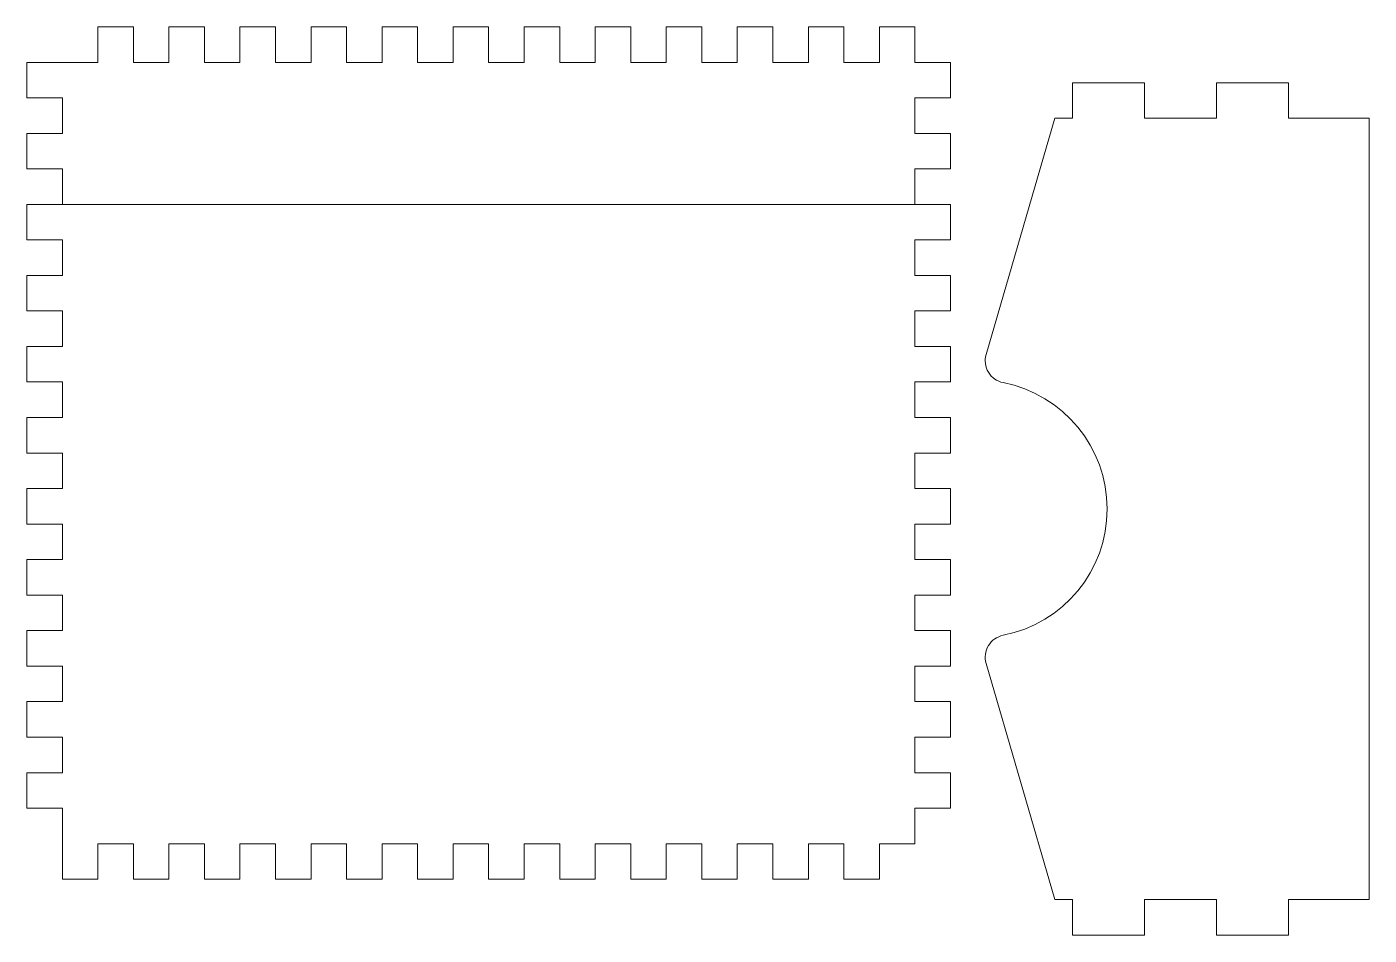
# Model space of a CAD drawing. Header units: millimetres. Extents: x -249 to 242, y -172 to 147.
# Drawn here: x 61.2 to 212.4, y -59.7 to 42.6 of the extents above; entities that cross this region are included whole.
import ezdxf

# ---------------------------------------------------------------- set-up
doc = ezdxf.new("R2010")
doc.units = ezdxf.units.MM
doc.header["$MEASUREMENT"] = 0
doc.layers.add('Layer 1', color=7, linetype='Continuous')

msp = doc.modelspace()

# ---------------------------------------------------------------- linework, layer by layer
at = {"layer": 'Layer 1', "color": 250, "lineweight": 9}
msp.add_open_spline([(161.248, 38.6354), (161.248, 38.6354), (165.248, 38.6354), (165.248, 38.6354), (165.248, 38.6354), (165.248, 38.6354), (165.248, 34.6354), (165.248, 34.6354), (165.248, 34.6354), (165.248, 34.6354), (161.248, 34.6354), (161.248, 34.6354), (161.248, 34.6354), (161.248, 34.6354), (161.248, 30.6354), (161.248, 30.6354), (161.248, 30.6354), (161.248, 30.6354), (165.248, 30.6354), (165.248, 30.6354), (165.248, 30.6354), (165.248, 30.6354), (165.248, 26.6354), (165.248, 26.6354), (165.248, 26.6354), (165.248, 26.6354), (161.248, 26.6354), (161.248, 26.6354), (161.248, 26.6354), (161.248, 26.6354), (161.248, 22.6354), (161.248, 22.6354), (161.248, 22.6354), (161.248, 22.6354), (165.248, 22.6354), (165.248, 22.6354), (165.248, 22.6354), (165.248, 22.6354), (165.248, 18.6354), (165.248, 18.6354), (165.248, 18.6354), (165.248, 18.6354), (161.248, 18.6354), (161.248, 18.6354), (161.248, 18.6354), (161.248, 18.6354), (161.248, 14.6354), (161.248, 14.6354), (161.248, 14.6354), (161.248, 14.6354), (165.248, 14.6354), (165.248, 14.6354), (165.248, 14.6354), (165.248, 14.6354), (165.248, 10.6354), (165.248, 10.6354), (165.248, 10.6354), (165.248, 10.6354), (161.248, 10.6354), (161.248, 10.6354), (161.248, 10.6354), (161.248, 10.6354), (161.248, 6.6354), (161.248, 6.6354), (161.248, 6.6354), (161.248, 6.6354), (165.248, 6.6354), (165.248, 6.6354), (165.248, 6.6354), (165.248, 6.6354), (165.248, 2.6354), (165.248, 2.6354), (165.248, 2.6354), (165.248, 2.6354), (161.248, 2.6354), (161.248, 2.6354), (161.248, 2.6354), (161.248, 2.6354), (161.248, -1.3646), (161.248, -1.3646), (161.248, -1.3646), (161.248, -1.3646), (165.248, -1.3646), (165.248, -1.3646), (165.248, -1.3646), (165.248, -1.3646), (165.248, -5.3646), (165.248, -5.3646), (165.248, -5.3646), (165.248, -5.3646), (161.248, -5.3646), (161.248, -5.3646), (161.248, -5.3646), (161.248, -5.3646), (161.248, -9.3646), (161.248, -9.3646), (161.248, -9.3646), (161.248, -9.3646), (165.248, -9.3646), (165.248, -9.3646), (165.248, -9.3646), (165.248, -9.3646), (165.248, -13.3646), (165.248, -13.3646), (165.248, -13.3646), (165.248, -13.3646), (161.248, -13.3646), (161.248, -13.3646), (161.248, -13.3646), (161.248, -13.3646), (161.248, -17.3646), (161.248, -17.3646), (161.248, -17.3646), (161.248, -17.3646), (165.248, -17.3646), (165.248, -17.3646), (165.248, -17.3646), (165.248, -17.3646), (165.248, -21.3646), (165.248, -21.3646), (165.248, -21.3646), (165.248, -21.3646), (161.248, -21.3646), (161.248, -21.3646), (161.248, -21.3646), (161.248, -21.3646), (161.248, -25.3646), (161.248, -25.3646), (161.248, -25.3646), (161.248, -25.3646), (165.248, -25.3646), (165.248, -25.3646), (165.248, -25.3646), (165.248, -25.3646), (165.248, -29.3646), (165.248, -29.3646), (165.248, -29.3646), (165.248, -29.3646), (161.248, -29.3646), (161.248, -29.3646), (161.248, -29.3646), (161.248, -29.3646), (161.248, -33.3646), (161.248, -33.3646), (161.248, -33.3646), (161.248, -33.3646), (165.248, -33.3646), (165.248, -33.3646), (165.248, -33.3646), (165.248, -33.3646), (165.248, -37.3646), (165.248, -37.3646), (165.248, -37.3646), (165.248, -37.3646), (161.248, -37.3646), (161.248, -37.3646), (161.248, -37.3646), (161.248, -37.3646), (161.248, -41.3646), (161.248, -41.3646), (161.248, -41.3646), (161.248, -41.3646), (165.248, -41.3646), (165.248, -41.3646), (165.248, -41.3646), (165.248, -41.3646), (165.248, -45.3646), (165.248, -45.3646), (165.248, -45.3646), (165.248, -45.3646), (161.248, -45.3646), (161.248, -45.3646), (161.248, -45.3646), (161.248, -45.3646), (161.248, -49.3646), (161.248, -49.3646), (161.248, -49.3646), (161.248, -49.3646), (157.248, -49.3646), (157.248, -49.3646), (157.248, -49.3646), (157.248, -49.3646), (157.248, -53.3646), (157.248, -53.3646), (157.248, -53.3646), (157.248, -53.3646), (153.248, -53.3646), (153.248, -53.3646), (153.248, -53.3646), (153.248, -53.3646), (153.248, -49.3646), (153.248, -49.3646), (153.248, -49.3646), (153.248, -49.3646), (149.248, -49.3646), (149.248, -49.3646), (149.248, -49.3646), (149.248, -49.3646), (149.248, -53.3646), (149.248, -53.3646), (149.248, -53.3646), (149.248, -53.3646), (145.248, -53.3646), (145.248, -53.3646), (145.248, -53.3646), (145.248, -53.3646), (145.248, -49.3646), (145.248, -49.3646), (145.248, -49.3646), (145.248, -49.3646), (141.248, -49.3646), (141.248, -49.3646), (141.248, -49.3646), (141.248, -49.3646), (141.248, -53.3646), (141.248, -53.3646), (141.248, -53.3646), (141.248, -53.3646), (137.248, -53.3646), (137.248, -53.3646), (137.248, -53.3646), (137.248, -53.3646), (137.248, -49.3646), (137.248, -49.3646), (137.248, -49.3646), (137.248, -49.3646), (133.248, -49.3646), (133.248, -49.3646), (133.248, -49.3646), (133.248, -49.3646), (133.248, -53.3646), (133.248, -53.3646), (133.248, -53.3646), (133.248, -53.3646), (129.248, -53.3646), (129.248, -53.3646), (129.248, -53.3646), (129.248, -53.3646), (129.248, -49.3646), (129.248, -49.3646), (129.248, -49.3646), (129.248, -49.3646), (125.248, -49.3646), (125.248, -49.3646), (125.248, -49.3646), (125.248, -49.3646), (125.248, -53.3646), (125.248, -53.3646), (125.248, -53.3646), (125.248, -53.3646), (121.248, -53.3646), (121.248, -53.3646), (121.248, -53.3646), (121.248, -53.3646), (121.248, -49.3646), (121.248, -49.3646), (121.248, -49.3646), (121.248, -49.3646), (117.248, -49.3646), (117.248, -49.3646), (117.248, -49.3646), (117.248, -49.3646), (117.248, -53.3646), (117.248, -53.3646), (117.248, -53.3646), (117.248, -53.3646), (113.248, -53.3646), (113.248, -53.3646), (113.248, -53.3646), (113.248, -53.3646), (113.248, -49.3646), (113.248, -49.3646), (113.248, -49.3646), (113.248, -49.3646), (109.248, -49.3646), (109.248, -49.3646), (109.248, -49.3646), (109.248, -49.3646), (109.248, -53.3646), (109.248, -53.3646), (109.248, -53.3646), (109.248, -53.3646), (105.248, -53.3646), (105.248, -53.3646), (105.248, -53.3646), (105.248, -53.3646), (105.248, -49.3646), (105.248, -49.3646), (105.248, -49.3646), (105.248, -49.3646), (101.248, -49.3646), (101.248, -49.3646), (101.248, -49.3646), (101.248, -49.3646), (101.248, -53.3646), (101.248, -53.3646), (101.248, -53.3646), (101.248, -53.3646), (97.248, -53.3646), (97.248, -53.3646), (97.248, -53.3646), (97.248, -53.3646), (97.248, -49.3646), (97.248, -49.3646), (97.248, -49.3646), (97.248, -49.3646), (93.248, -49.3646), (93.248, -49.3646), (93.248, -49.3646), (93.248, -49.3646), (93.248, -53.3646), (93.248, -53.3646), (93.248, -53.3646), (93.248, -53.3646), (89.248, -53.3646), (89.248, -53.3646), (89.248, -53.3646), (89.248, -53.3646), (89.248, -49.3646), (89.248, -49.3646), (89.248, -49.3646), (89.248, -49.3646), (85.248, -49.3646), (85.248, -49.3646), (85.248, -49.3646), (85.248, -49.3646), (85.248, -53.3646), (85.248, -53.3646), (85.248, -53.3646), (85.248, -53.3646), (81.248, -53.3646), (81.248, -53.3646), (81.248, -53.3646), (81.248, -53.3646), (81.248, -49.3646), (81.248, -49.3646), (81.248, -49.3646), (81.248, -49.3646), (77.248, -49.3646), (77.248, -49.3646), (77.248, -49.3646), (77.248, -49.3646), (77.248, -53.3646), (77.248, -53.3646), (77.248, -53.3646), (77.248, -53.3646), (73.248, -53.3646), (73.248, -53.3646), (73.248, -53.3646), (73.248, -53.3646), (73.248, -49.3646), (73.248, -49.3646), (73.248, -49.3646), (73.248, -49.3646), (69.248, -49.3646), (69.248, -49.3646), (69.248, -49.3646), (69.248, -49.3646), (69.248, -53.3646), (69.248, -53.3646), (69.248, -53.3646), (69.248, -53.3646), (65.248, -53.3646), (65.248, -53.3646), (65.248, -53.3646), (65.248, -53.3646), (65.248, -49.3646), (65.248, -49.3646), (65.248, -49.3646), (65.248, -49.3646), (65.248, -45.3646), (65.248, -45.3646), (65.248, -45.3646), (65.248, -45.3646), (61.248, -45.3646), (61.248, -45.3646), (61.248, -45.3646), (61.248, -45.3646), (61.248, -41.3646), (61.248, -41.3646), (61.248, -41.3646), (61.248, -41.3646), (65.248, -41.3646), (65.248, -41.3646), (65.248, -41.3646), (65.248, -41.3646), (65.248, -37.3646), (65.248, -37.3646), (65.248, -37.3646), (65.248, -37.3646), (61.248, -37.3646), (61.248, -37.3646), (61.248, -37.3646), (61.248, -37.3646), (61.248, -33.3646), (61.248, -33.3646), (61.248, -33.3646), (61.248, -33.3646), (65.248, -33.3646), (65.248, -33.3646), (65.248, -33.3646), (65.248, -33.3646), (65.248, -29.3646), (65.248, -29.3646), (65.248, -29.3646), (65.248, -29.3646), (61.248, -29.3646), (61.248, -29.3646), (61.248, -29.3646), (61.248, -29.3646), (61.248, -25.3646), (61.248, -25.3646), (61.248, -25.3646), (61.248, -25.3646), (65.248, -25.3646), (65.248, -25.3646), (65.248, -25.3646), (65.248, -25.3646), (65.248, -21.3646), (65.248, -21.3646), (65.248, -21.3646), (65.248, -21.3646), (61.248, -21.3646), (61.248, -21.3646), (61.248, -21.3646), (61.248, -21.3646), (61.248, -17.3646), (61.248, -17.3646), (61.248, -17.3646), (61.248, -17.3646), (65.248, -17.3646), (65.248, -17.3646), (65.248, -17.3646), (65.248, -17.3646), (65.248, -13.3646), (65.248, -13.3646), (65.248, -13.3646), (65.248, -13.3646), (61.248, -13.3646), (61.248, -13.3646), (61.248, -13.3646), (61.248, -13.3646), (61.248, -9.3646), (61.248, -9.3646), (61.248, -9.3646), (61.248, -9.3646), (65.248, -9.3646), (65.248, -9.3646), (65.248, -9.3646), (65.248, -9.3646), (65.248, -5.3646), (65.248, -5.3646), (65.248, -5.3646), (65.248, -5.3646), (61.248, -5.3646), (61.248, -5.3646), (61.248, -5.3646), (61.248, -5.3646), (61.248, -1.3646), (61.248, -1.3646), (61.248, -1.3646), (61.248, -1.3646), (65.248, -1.3646), (65.248, -1.3646), (65.248, -1.3646), (65.248, -1.3646), (65.248, 2.6354), (65.248, 2.6354), (65.248, 2.6354), (65.248, 2.6354), (61.248, 2.6354), (61.248, 2.6354), (61.248, 2.6354), (61.248, 2.6354), (61.248, 6.6354), (61.248, 6.6354), (61.248, 6.6354), (61.248, 6.6354), (65.248, 6.6354), (65.248, 6.6354), (65.248, 6.6354), (65.248, 6.6354), (65.248, 10.6354), (65.248, 10.6354), (65.248, 10.6354), (65.248, 10.6354), (61.248, 10.6354), (61.248, 10.6354), (61.248, 10.6354), (61.248, 10.6354), (61.248, 14.6354), (61.248, 14.6354), (61.248, 14.6354), (61.248, 14.6354), (65.248, 14.6354), (65.248, 14.6354), (65.248, 14.6354), (65.248, 14.6354), (65.248, 18.6354), (65.248, 18.6354), (65.248, 18.6354), (65.248, 18.6354), (61.248, 18.6354), (61.248, 18.6354), (61.248, 18.6354), (61.248, 18.6354), (61.248, 22.6354), (61.248, 22.6354), (61.248, 22.6354), (61.248, 22.6354), (65.248, 22.6354), (65.248, 22.6354), (65.248, 22.6354), (65.248, 22.6354), (65.248, 26.6354), (65.248, 26.6354), (65.248, 26.6354), (65.248, 26.6354), (61.248, 26.6354), (61.248, 26.6354), (61.248, 26.6354), (61.248, 26.6354), (61.248, 30.6354), (61.248, 30.6354), (61.248, 30.6354), (61.248, 30.6354), (65.248, 30.6354), (65.248, 30.6354), (65.248, 30.6354), (65.248, 30.6354), (65.248, 34.6354), (65.248, 34.6354), (65.248, 34.6354), (65.248, 34.6354), (61.248, 34.6354), (61.248, 34.6354), (61.248, 34.6354), (61.248, 34.6354), (61.248, 38.6354), (61.248, 38.6354), (61.248, 38.6354), (61.248, 38.6354), (65.248, 38.6354), (65.248, 38.6354), (65.248, 38.6354), (65.248, 38.6354), (69.248, 38.6354), (69.248, 38.6354), (69.248, 38.6354), (69.248, 38.6354), (69.248, 42.6354), (69.248, 42.6354), (69.248, 42.6354), (69.248, 42.6354), (73.248, 42.6354), (73.248, 42.6354), (73.248, 42.6354), (73.248, 42.6354), (73.248, 38.6354), (73.248, 38.6354), (73.248, 38.6354), (73.248, 38.6354), (77.248, 38.6354), (77.248, 38.6354), (77.248, 38.6354), (77.248, 38.6354), (77.248, 42.6354), (77.248, 42.6354), (77.248, 42.6354), (77.248, 42.6354), (81.248, 42.6354), (81.248, 42.6354), (81.248, 42.6354), (81.248, 42.6354), (81.248, 38.6354), (81.248, 38.6354), (81.248, 38.6354), (81.248, 38.6354), (85.248, 38.6354), (85.248, 38.6354), (85.248, 38.6354), (85.248, 38.6354), (85.248, 42.6354), (85.248, 42.6354), (85.248, 42.6354), (85.248, 42.6354), (89.248, 42.6354), (89.248, 42.6354), (89.248, 42.6354), (89.248, 42.6354), (89.248, 38.6354), (89.248, 38.6354), (89.248, 38.6354), (89.248, 38.6354), (93.248, 38.6354), (93.248, 38.6354), (93.248, 38.6354), (93.248, 38.6354), (93.248, 42.6354), (93.248, 42.6354), (93.248, 42.6354), (93.248, 42.6354), (97.248, 42.6354), (97.248, 42.6354), (97.248, 42.6354), (97.248, 42.6354), (97.248, 38.6354), (97.248, 38.6354), (97.248, 38.6354), (97.248, 38.6354), (101.248, 38.6354), (101.248, 38.6354), (101.248, 38.6354), (101.248, 38.6354), (101.248, 42.6354), (101.248, 42.6354), (101.248, 42.6354), (101.248, 42.6354), (105.248, 42.6354), (105.248, 42.6354), (105.248, 42.6354), (105.248, 42.6354), (105.248, 38.6354), (105.248, 38.6354), (105.248, 38.6354), (105.248, 38.6354), (109.248, 38.6354), (109.248, 38.6354), (109.248, 38.6354), (109.248, 38.6354), (109.248, 42.6354), (109.248, 42.6354), (109.248, 42.6354), (109.248, 42.6354), (113.248, 42.6354), (113.248, 42.6354), (113.248, 42.6354), (113.248, 42.6354), (113.248, 38.6354), (113.248, 38.6354), (113.248, 38.6354), (113.248, 38.6354), (117.248, 38.6354), (117.248, 38.6354), (117.248, 38.6354), (117.248, 38.6354), (117.248, 42.6354), (117.248, 42.6354), (117.248, 42.6354), (117.248, 42.6354), (121.248, 42.6354), (121.248, 42.6354), (121.248, 42.6354), (121.248, 42.6354), (121.248, 38.6354), (121.248, 38.6354), (121.248, 38.6354), (121.248, 38.6354), (125.248, 38.6354), (125.248, 38.6354), (125.248, 38.6354), (125.248, 38.6354), (125.248, 42.6354), (125.248, 42.6354), (125.248, 42.6354), (125.248, 42.6354), (129.248, 42.6354), (129.248, 42.6354), (129.248, 42.6354), (129.248, 42.6354), (129.248, 38.6354), (129.248, 38.6354), (129.248, 38.6354), (129.248, 38.6354), (133.248, 38.6354), (133.248, 38.6354), (133.248, 38.6354), (133.248, 38.6354), (133.248, 42.6354), (133.248, 42.6354), (133.248, 42.6354), (133.248, 42.6354), (137.248, 42.6354), (137.248, 42.6354), (137.248, 42.6354), (137.248, 42.6354), (137.248, 38.6354), (137.248, 38.6354), (137.248, 38.6354), (137.248, 38.6354), (141.248, 38.6354), (141.248, 38.6354), (141.248, 38.6354), (141.248, 38.6354), (141.248, 42.6354), (141.248, 42.6354), (141.248, 42.6354), (141.248, 42.6354), (145.248, 42.6354), (145.248, 42.6354), (145.248, 42.6354), (145.248, 42.6354), (145.248, 38.6354), (145.248, 38.6354), (145.248, 38.6354), (145.248, 38.6354), (149.248, 38.6354), (149.248, 38.6354), (149.248, 38.6354), (149.248, 38.6354), (149.248, 42.6354), (149.248, 42.6354), (149.248, 42.6354), (149.248, 42.6354), (153.248, 42.6354), (153.248, 42.6354), (153.248, 42.6354), (153.248, 42.6354), (153.248, 38.6354), (153.248, 38.6354), (153.248, 38.6354), (153.248, 38.6354), (157.248, 38.6354), (157.248, 38.6354), (157.248, 38.6354), (157.248, 38.6354), (157.248, 42.6354), (157.248, 42.6354), (157.248, 42.6354), (157.248, 42.6354), (161.248, 42.6354), (161.248, 42.6354), (161.248, 42.6354), (161.248, 42.6354), (161.248, 38.6354), (161.248, 38.6354)], degree=3, knots=[0, 0, 0, 0, 0.00540541, 0.00540541, 0.00540541, 0.00540541, 0.01081081, 0.01081081, 0.01081081, 0.01081081, 0.01621622, 0.01621622, 0.01621622, 0.01621622, 0.02162162, 0.02162162, 0.02162162, 0.02162162, 0.02702703, 0.02702703, 0.02702703, 0.02702703, 0.03243243, 0.03243243, 0.03243243, 0.03243243, 0.03783784, 0.03783784, 0.03783784, 0.03783784, 0.04324324, 0.04324324, 0.04324324, 0.04324324, 0.04864865, 0.04864865, 0.04864865, 0.04864865, 0.05405405, 0.05405405, 0.05405405, 0.05405405, 0.05945946, 0.05945946, 0.05945946, 0.05945946, 0.06486486, 0.06486486, 0.06486486, 0.06486486, 0.07027027, 0.07027027, 0.07027027, 0.07027027, 0.07567568, 0.07567568, 0.07567568, 0.07567568, 0.08108108, 0.08108108, 0.08108108, 0.08108108, 0.08648649, 0.08648649, 0.08648649, 0.08648649, 0.09189189, 0.09189189, 0.09189189, 0.09189189, 0.0972973, 0.0972973, 0.0972973, 0.0972973, 0.1027027, 0.1027027, 0.1027027, 0.1027027, 0.10810811, 0.10810811, 0.10810811, 0.10810811, 0.11351351, 0.11351351, 0.11351351, 0.11351351, 0.11891892, 0.11891892, 0.11891892, 0.11891892, 0.12432432, 0.12432432, 0.12432432, 0.12432432, 0.12972973, 0.12972973, 0.12972973, 0.12972973, 0.13513514, 0.13513514, 0.13513514, 0.13513514, 0.14054054, 0.14054054, 0.14054054, 0.14054054, 0.14594595, 0.14594595, 0.14594595, 0.14594595, 0.15135135, 0.15135135, 0.15135135, 0.15135135, 0.15675676, 0.15675676, 0.15675676, 0.15675676, 0.16216216, 0.16216216, 0.16216216, 0.16216216, 0.16756757, 0.16756757, 0.16756757, 0.16756757, 0.17297297, 0.17297297, 0.17297297, 0.17297297, 0.17837838, 0.17837838, 0.17837838, 0.17837838, 0.18378378, 0.18378378, 0.18378378, 0.18378378, 0.18918919, 0.18918919, 0.18918919, 0.18918919, 0.19459459, 0.19459459, 0.19459459, 0.19459459, 0.2, 0.2, 0.2, 0.2, 0.20540541, 0.20540541, 0.20540541, 0.20540541, 0.21081081, 0.21081081, 0.21081081, 0.21081081, 0.21621622, 0.21621622, 0.21621622, 0.21621622, 0.22162162, 0.22162162, 0.22162162, 0.22162162, 0.22702703, 0.22702703, 0.22702703, 0.22702703, 0.23243243, 0.23243243, 0.23243243, 0.23243243, 0.23783784, 0.23783784, 0.23783784, 0.23783784, 0.24324324, 0.24324324, 0.24324324, 0.24324324, 0.24864865, 0.24864865, 0.24864865, 0.24864865, 0.25405405, 0.25405405, 0.25405405, 0.25405405, 0.25945946, 0.25945946, 0.25945946, 0.25945946, 0.26486486, 0.26486486, 0.26486486, 0.26486486, 0.27027027, 0.27027027, 0.27027027, 0.27027027, 0.27567568, 0.27567568, 0.27567568, 0.27567568, 0.28108108, 0.28108108, 0.28108108, 0.28108108, 0.28648649, 0.28648649, 0.28648649, 0.28648649, 0.29189189, 0.29189189, 0.29189189, 0.29189189, 0.2972973, 0.2972973, 0.2972973, 0.2972973, 0.3027027, 0.3027027, 0.3027027, 0.3027027, 0.30810811, 0.30810811, 0.30810811, 0.30810811, 0.31351351, 0.31351351, 0.31351351, 0.31351351, 0.31891892, 0.31891892, 0.31891892, 0.31891892, 0.32432432, 0.32432432, 0.32432432, 0.32432432, 0.32972973, 0.32972973, 0.32972973, 0.32972973, 0.33513514, 0.33513514, 0.33513514, 0.33513514, 0.34054054, 0.34054054, 0.34054054, 0.34054054, 0.34594595, 0.34594595, 0.34594595, 0.34594595, 0.35135135, 0.35135135, 0.35135135, 0.35135135, 0.35675676, 0.35675676, 0.35675676, 0.35675676, 0.36216216, 0.36216216, 0.36216216, 0.36216216, 0.36756757, 0.36756757, 0.36756757, 0.36756757, 0.37297297, 0.37297297, 0.37297297, 0.37297297, 0.37837838, 0.37837838, 0.37837838, 0.37837838, 0.38378378, 0.38378378, 0.38378378, 0.38378378, 0.38918919, 0.38918919, 0.38918919, 0.38918919, 0.39459459, 0.39459459, 0.39459459, 0.39459459, 0.4, 0.4, 0.4, 0.4, 0.40540541, 0.40540541, 0.40540541, 0.40540541, 0.41081081, 0.41081081, 0.41081081, 0.41081081, 0.41621622, 0.41621622, 0.41621622, 0.41621622, 0.42162162, 0.42162162, 0.42162162, 0.42162162, 0.42702703, 0.42702703, 0.42702703, 0.42702703, 0.43243243, 0.43243243, 0.43243243, 0.43243243, 0.43783784, 0.43783784, 0.43783784, 0.43783784, 0.44324324, 0.44324324, 0.44324324, 0.44324324, 0.44864865, 0.44864865, 0.44864865, 0.44864865, 0.45405405, 0.45405405, 0.45405405, 0.45405405, 0.45945946, 0.45945946, 0.45945946, 0.45945946, 0.46486486, 0.46486486, 0.46486486, 0.46486486, 0.47027027, 0.47027027, 0.47027027, 0.47027027, 0.47567568, 0.47567568, 0.47567568, 0.47567568, 0.48108108, 0.48108108, 0.48108108, 0.48108108, 0.48648649, 0.48648649, 0.48648649, 0.48648649, 0.49189189, 0.49189189, 0.49189189, 0.49189189, 0.4972973, 0.4972973, 0.4972973, 0.4972973, 0.5027027, 0.5027027, 0.5027027, 0.5027027, 0.50810811, 0.50810811, 0.50810811, 0.50810811, 0.51351351, 0.51351351, 0.51351351, 0.51351351, 0.51891892, 0.51891892, 0.51891892, 0.51891892, 0.52432432, 0.52432432, 0.52432432, 0.52432432, 0.52972973, 0.52972973, 0.52972973, 0.52972973, 0.53513514, 0.53513514, 0.53513514, 0.53513514, 0.54054054, 0.54054054, 0.54054054, 0.54054054, 0.54594595, 0.54594595, 0.54594595, 0.54594595, 0.55135135, 0.55135135, 0.55135135, 0.55135135, 0.55675676, 0.55675676, 0.55675676, 0.55675676, 0.56216216, 0.56216216, 0.56216216, 0.56216216, 0.56756757, 0.56756757, 0.56756757, 0.56756757, 0.57297297, 0.57297297, 0.57297297, 0.57297297, 0.57837838, 0.57837838, 0.57837838, 0.57837838, 0.58378378, 0.58378378, 0.58378378, 0.58378378, 0.58918919, 0.58918919, 0.58918919, 0.58918919, 0.59459459, 0.59459459, 0.59459459, 0.59459459, 0.6, 0.6, 0.6, 0.6, 0.60540541, 0.60540541, 0.60540541, 0.60540541, 0.61081081, 0.61081081, 0.61081081, 0.61081081, 0.61621622, 0.61621622, 0.61621622, 0.61621622, 0.62162162, 0.62162162, 0.62162162, 0.62162162, 0.62702703, 0.62702703, 0.62702703, 0.62702703, 0.63243243, 0.63243243, 0.63243243, 0.63243243, 0.63783784, 0.63783784, 0.63783784, 0.63783784, 0.64324324, 0.64324324, 0.64324324, 0.64324324, 0.64864865, 0.64864865, 0.64864865, 0.64864865, 0.65405405, 0.65405405, 0.65405405, 0.65405405, 0.65945946, 0.65945946, 0.65945946, 0.65945946, 0.66486486, 0.66486486, 0.66486486, 0.66486486, 0.67027027, 0.67027027, 0.67027027, 0.67027027, 0.67567568, 0.67567568, 0.67567568, 0.67567568, 0.68108108, 0.68108108, 0.68108108, 0.68108108, 0.68648649, 0.68648649, 0.68648649, 0.68648649, 0.69189189, 0.69189189, 0.69189189, 0.69189189, 0.6972973, 0.6972973, 0.6972973, 0.6972973, 0.7027027, 0.7027027, 0.7027027, 0.7027027, 0.70810811, 0.70810811, 0.70810811, 0.70810811, 0.71351351, 0.71351351, 0.71351351, 0.71351351, 0.71891892, 0.71891892, 0.71891892, 0.71891892, 0.72432432, 0.72432432, 0.72432432, 0.72432432, 0.72972973, 0.72972973, 0.72972973, 0.72972973, 0.73513514, 0.73513514, 0.73513514, 0.73513514, 0.74054054, 0.74054054, 0.74054054, 0.74054054, 0.74594595, 0.74594595, 0.74594595, 0.74594595, 0.75135135, 0.75135135, 0.75135135, 0.75135135, 0.75675676, 0.75675676, 0.75675676, 0.75675676, 0.76216216, 0.76216216, 0.76216216, 0.76216216, 0.76756757, 0.76756757, 0.76756757, 0.76756757, 0.77297297, 0.77297297, 0.77297297, 0.77297297, 0.77837838, 0.77837838, 0.77837838, 0.77837838, 0.78378378, 0.78378378, 0.78378378, 0.78378378, 0.78918919, 0.78918919, 0.78918919, 0.78918919, 0.79459459, 0.79459459, 0.79459459, 0.79459459, 0.8, 0.8, 0.8, 0.8, 0.80540541, 0.80540541, 0.80540541, 0.80540541, 0.81081081, 0.81081081, 0.81081081, 0.81081081, 0.81621622, 0.81621622, 0.81621622, 0.81621622, 0.82162162, 0.82162162, 0.82162162, 0.82162162, 0.82702703, 0.82702703, 0.82702703, 0.82702703, 0.83243243, 0.83243243, 0.83243243, 0.83243243, 0.83783784, 0.83783784, 0.83783784, 0.83783784, 0.84324324, 0.84324324, 0.84324324, 0.84324324, 0.84864865, 0.84864865, 0.84864865, 0.84864865, 0.85405405, 0.85405405, 0.85405405, 0.85405405, 0.85945946, 0.85945946, 0.85945946, 0.85945946, 0.86486486, 0.86486486, 0.86486486, 0.86486486, 0.87027027, 0.87027027, 0.87027027, 0.87027027, 0.87567568, 0.87567568, 0.87567568, 0.87567568, 0.88108108, 0.88108108, 0.88108108, 0.88108108, 0.88648649, 0.88648649, 0.88648649, 0.88648649, 0.89189189, 0.89189189, 0.89189189, 0.89189189, 0.8972973, 0.8972973, 0.8972973, 0.8972973, 0.9027027, 0.9027027, 0.9027027, 0.9027027, 0.90810811, 0.90810811, 0.90810811, 0.90810811, 0.91351351, 0.91351351, 0.91351351, 0.91351351, 0.91891892, 0.91891892, 0.91891892, 0.91891892, 0.92432432, 0.92432432, 0.92432432, 0.92432432, 0.92972973, 0.92972973, 0.92972973, 0.92972973, 0.93513514, 0.93513514, 0.93513514, 0.93513514, 0.94054054, 0.94054054, 0.94054054, 0.94054054, 0.94594595, 0.94594595, 0.94594595, 0.94594595, 0.95135135, 0.95135135, 0.95135135, 0.95135135, 0.95675676, 0.95675676, 0.95675676, 0.95675676, 0.96216216, 0.96216216, 0.96216216, 0.96216216, 0.96756757, 0.96756757, 0.96756757, 0.96756757, 0.97297297, 0.97297297, 0.97297297, 0.97297297, 0.97837838, 0.97837838, 0.97837838, 0.97837838, 0.98378378, 0.98378378, 0.98378378, 0.98378378, 0.98918919, 0.98918919, 0.98918919, 0.98918919, 1, 1, 1, 1], dxfattribs=at)
at = {"layer": 'Layer 1', "color": 250, "lineweight": 20}
msp.add_open_spline([(169.2673, 5.7402), (169.2673, 5.7402), (176.9908, 32.3354), (176.9908, 32.3354), (176.9908, 32.3354), (176.9908, 32.3354), (178.9908, 32.3354), (178.9908, 32.3354), (178.9908, 32.3354), (178.9908, 32.3354), (178.9908, 36.3354), (178.9908, 36.3354), (178.9908, 36.3354), (178.9908, 36.3354), (187.0908, 36.3354), (187.0908, 36.3354), (187.0908, 36.3354), (187.0908, 36.3354), (187.0908, 32.3354), (187.0908, 32.3354), (187.0908, 32.3354), (187.0908, 32.3354), (195.1908, 32.3354), (195.1908, 32.3354), (195.1908, 32.3354), (195.1908, 32.3354), (195.1908, 36.3354), (195.1908, 36.3354), (195.1908, 36.3354), (195.1908, 36.3354), (203.2908, 36.3354), (203.2908, 36.3354), (203.2908, 36.3354), (203.2908, 36.3354), (203.2908, 32.3354), (203.2908, 32.3354), (203.2908, 32.3354), (203.2908, 32.3354), (212.3908, 32.3354), (212.3908, 32.3354), (212.3908, 32.3354), (212.3908, 32.3354), (212.3908, -55.6646), (212.3908, -55.6646), (212.3908, -55.6646), (212.3908, -55.6646), (203.2908, -55.6646), (203.2908, -55.6646), (203.2908, -55.6646), (203.2908, -55.6646), (203.2908, -59.6646), (203.2908, -59.6646), (203.2908, -59.6646), (203.2908, -59.6646), (195.1908, -59.6646), (195.1908, -59.6646), (195.1908, -59.6646), (195.1908, -59.6646), (195.1908, -55.6646), (195.1908, -55.6646), (195.1908, -55.6646), (195.1908, -55.6646), (187.0908, -55.6646), (187.0908, -55.6646), (187.0908, -55.6646), (187.0908, -55.6646), (187.0908, -59.6646), (187.0908, -59.6646), (187.0908, -59.6646), (187.0908, -59.6646), (178.9908, -59.6646), (178.9908, -59.6646), (178.9908, -59.6646), (178.9908, -59.6646), (178.9908, -55.6646), (178.9908, -55.6646), (178.9908, -55.6646), (178.9908, -55.6646), (176.9908, -55.6646), (176.9908, -55.6646), (176.9908, -55.6646), (176.9908, -55.6646), (169.2673, -29.0693), (169.2673, -29.0693), (169.2673, -29.0693), (169.0633, -28.3932), (169.1548, -27.6623), (169.5192, -27.0573), (169.5192, -27.0573), (169.8835, -26.4523), (170.4868, -26.0297), (171.1799, -25.8938), (171.1799, -25.8938), (177.9832, -24.5603), (182.8908, -18.5974), (182.8908, -11.6646), (182.8908, -11.6646), (182.8908, -4.7318), (177.9832, 1.2311), (171.1799, 2.5647), (171.1799, 2.5647), (170.4868, 2.7005), (169.8835, 3.1232), (169.5192, 3.7282), (169.5192, 3.7282), (169.1548, 4.3332), (169.0633, 5.0641), (169.2673, 5.7402)], degree=3, knots=[0, 0, 0, 0, 0.03571429, 0.03571429, 0.03571429, 0.03571429, 0.07142857, 0.07142857, 0.07142857, 0.07142857, 0.10714286, 0.10714286, 0.10714286, 0.10714286, 0.14285714, 0.14285714, 0.14285714, 0.14285714, 0.17857143, 0.17857143, 0.17857143, 0.17857143, 0.21428571, 0.21428571, 0.21428571, 0.21428571, 0.25, 0.25, 0.25, 0.25, 0.28571429, 0.28571429, 0.28571429, 0.28571429, 0.32142857, 0.32142857, 0.32142857, 0.32142857, 0.35714286, 0.35714286, 0.35714286, 0.35714286, 0.39285714, 0.39285714, 0.39285714, 0.39285714, 0.42857143, 0.42857143, 0.42857143, 0.42857143, 0.46428571, 0.46428571, 0.46428571, 0.46428571, 0.5, 0.5, 0.5, 0.5, 0.53571429, 0.53571429, 0.53571429, 0.53571429, 0.57142857, 0.57142857, 0.57142857, 0.57142857, 0.60714286, 0.60714286, 0.60714286, 0.60714286, 0.64285714, 0.64285714, 0.64285714, 0.64285714, 0.67857143, 0.67857143, 0.67857143, 0.67857143, 0.71428571, 0.71428571, 0.71428571, 0.71428571, 0.75, 0.75, 0.75, 0.75, 0.78571429, 0.78571429, 0.78571429, 0.78571429, 0.82142857, 0.82142857, 0.82142857, 0.82142857, 0.85714286, 0.85714286, 0.85714286, 0.85714286, 0.89285714, 0.89285714, 0.89285714, 0.89285714, 0.92857143, 0.92857143, 0.92857143, 0.92857143, 1, 1, 1, 1], dxfattribs=at)
at = {"layer": 'Layer 1', "color": 250, "lineweight": 9}
msp.add_open_spline([(161.248, 22.6354), (161.248, 22.6354), (65.248, 22.6354), (65.248, 22.6354)], degree=3, dxfattribs=at)

doc.saveas('drawing.dxf')
